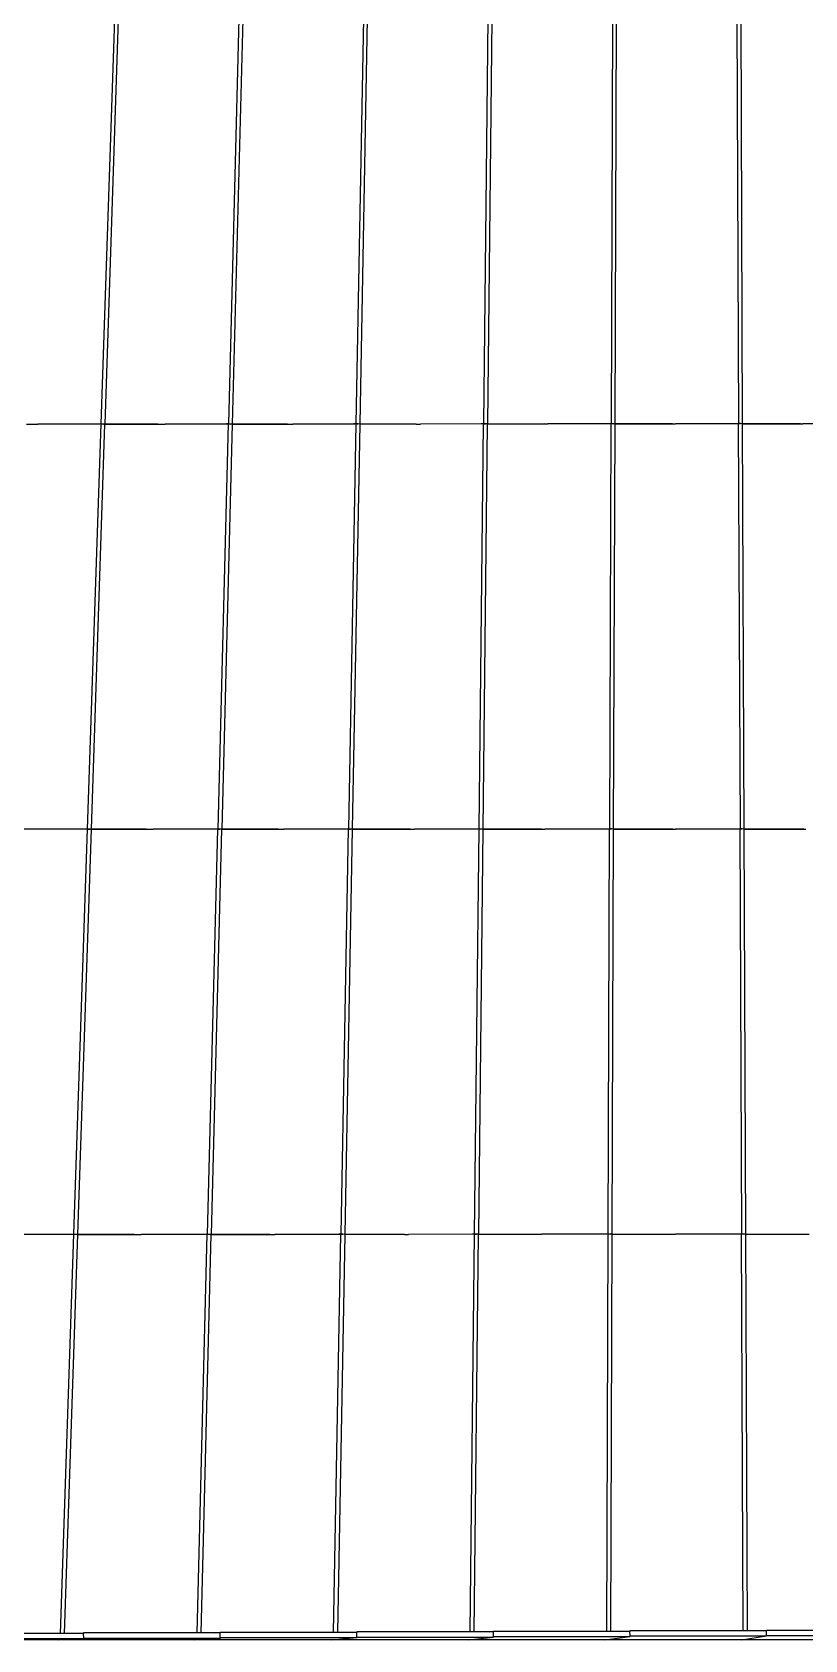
# Model space of a CAD drawing. Extents: x -21493 to 32459, y -48437 to 49697.
# Drawn here: x 1001 to 8608, y -26349 to -10525 of the extents above; entities that cross this region are included whole.
import ezdxf

# ---------------------------------------------------------------- set-up
doc = ezdxf.new("R2010")
doc.units = 0
doc.layers.get('0').update_dxf_attribs({"linetype": 'CONTINUOUS'})
doc.layers.add('SECTIONCUTEDGES', color=7, linetype='CONTINUOUS')

msp = doc.modelspace()

# ---------------------------------------------------------------- linework, layer by layer
for p, q in [((1811, -10393), (1678, -14381)), ((1720, -14383), (1852, -10396)), ((3036, -10392), (2934, -14380)), ((2975, -14382), (3078, -10395)), ((4262, -10391), (4189, -14379)), ((4230, -14381), (4303, -10394)), ((5487, -10391), (5444, -14379)), ((5486, -14381), (5529, -10394)), ((6713, -10390), (6700, -14378)), ((6741, -14380), (6754, -10393)), ((7939, -10389), (7955, -14377)), ((7996, -14379), (7980, -10393)), ((945, -14383), (1057, -14383)), ((1657, -14383), (1057, -14383)), ((1676, -14381), (1544, -18369)), ((1586, -18371), (1718, -14384)), ((1658, -14382), (1657, -14382)), ((1668, -14383), (1657, -14383)), ((1676, -14381), (1658, -14382)), ((1678, -14381), (1676, -14381)), ((1678, -14381), (1706, -14383)), ((1678, -14381), (1678, -14381)), ((1706, -14383), (1678, -14381)), ((1718, -14384), (1706, -14383)), ((1718, -14384), (1720, -14384)), ((1720, -14384), (1718, -14384)), ((1718, -14384), (1718, -14384)), ((1718, -14384), (1718, -14384)), ((2239, -14383), (1720, -14383)), ((1720, -14383), (2239, -14383)), ((1720, -14384), (1720, -14383)), ((1720, -14383), (1720, -14383)), ((2239, -14383), (2312, -14383)), ((2913, -14382), (2312, -14383)), ((2932, -14380), (2829, -18368)), ((2871, -18370), (2974, -14383)), ((2914, -14381), (2913, -14381)), ((2924, -14382), (2913, -14382)), ((2932, -14380), (2914, -14381)), ((2933, -14380), (2932, -14380)), ((2933, -14380), (2934, -14380)), ((2953, -14382), (2933, -14380)), ((2934, -14380), (2953, -14382)), ((2974, -14383), (2953, -14382)), ((2974, -14383), (2975, -14383)), ((2975, -14383), (2974, -14383)), ((2974, -14383), (2974, -14383)), ((2974, -14383), (2974, -14383)), ((3514, -14382), (2975, -14383)), ((2975, -14382), (3514, -14382)), ((2975, -14383), (2975, -14382)), ((2975, -14383), (2975, -14383)), ((3514, -14382), (3568, -14382)), ((4168, -14382), (3568, -14382)), ((4187, -14379), (4114, -18368)), ((4156, -18369), (4229, -14382)), ((4169, -14381), (4168, -14381)), ((4179, -14382), (4168, -14382)), ((4187, -14379), (4169, -14381)), ((4189, -14379), (4187, -14379)), ((4189, -14379), (4209, -14381)), ((4189, -14379), (4189, -14379)), ((4209, -14381), (4189, -14379)), ((4229, -14382), (4209, -14381)), ((4781, -14382), (4229, -14382)), ((4229, -14382), (4230, -14382)), ((4230, -14382), (4229, -14382)), ((4229, -14382), (4229, -14382)), ((4229, -14382), (4229, -14382)), ((4229, -14382), (4229, -14382)), ((4230, -14381), (4781, -14382)), ((4230, -14382), (4230, -14381)), ((4781, -14382), (4823, -14382)), ((5423, -14381), (4823, -14382)), ((5442, -14379), (5399, -18367)), ((5434, -14381), (5423, -14381)), ((5424, -14381), (5423, -14381)), ((5442, -14379), (5424, -14381)), ((5441, -18369), (5484, -14382)), ((5444, -14379), (5442, -14379)), ((5444, -14379), (5464, -14380)), ((5444, -14379), (5444, -14379)), ((5464, -14380), (5444, -14379)), ((5484, -14381), (5464, -14380)), ((6045, -14381), (5484, -14382)), ((5484, -14381), (5486, -14381)), ((5486, -14381), (5484, -14382)), ((5484, -14382), (5484, -14381)), ((5484, -14381), (5484, -14381)), ((5484, -14382), (5484, -14382)), ((5486, -14381), (6045, -14381)), ((5486, -14381), (5486, -14381)), ((6045, -14381), (6078, -14381)), ((6679, -14381), (6078, -14381)), ((6680, -14380), (6679, -14380)), ((6690, -14381), (6679, -14381)), ((6698, -14378), (6680, -14380)), ((6698, -14378), (6685, -18366)), ((6699, -14378), (6698, -14378)), ((6699, -14378), (6700, -14378)), ((6720, -14379), (6699, -14378)), ((6700, -14378), (6720, -14379)), ((6740, -14380), (6720, -14379)), ((6726, -18368), (6740, -14381)), ((6740, -14380), (6741, -14381)), ((6740, -14381), (6740, -14380)), ((6740, -14380), (6740, -14380)), ((7306, -14381), (6740, -14381)), ((6741, -14381), (6740, -14381)), ((6740, -14381), (6740, -14381)), ((6741, -14380), (7306, -14381)), ((6741, -14381), (6741, -14380)), ((7306, -14381), (7334, -14381)), ((7934, -14380), (7334, -14381)), ((7945, -14380), (7934, -14380)), ((7935, -14380), (7934, -14380)), ((7953, -14377), (7935, -14380)), ((7953, -14377), (7970, -18365)), ((7955, -14377), (7953, -14377)), ((7955, -14377), (7975, -14378)), ((7955, -14377), (7955, -14377)), ((7975, -14378), (7955, -14377)), ((7995, -14380), (7975, -14378)), ((8566, -14380), (7995, -14381)), ((7995, -14380), (7996, -14380)), ((7996, -14380), (7995, -14380)), ((7995, -14380), (7995, -14380)), ((7995, -14381), (7995, -14380)), ((7995, -14380), (7995, -14380)), ((8012, -18368), (7995, -14381)), ((7996, -14379), (8566, -14380)), ((7996, -14380), (7996, -14379)), ((8566, -14380), (8589, -14380)), ((9190, -14379), (8589, -14380)), ((1524, -18371), (908, -18371)), ((1542, -18369), (1409, -22357)), ((1452, -22359), (1584, -18372)), ((1542, -18369), (1524, -18370)), ((1524, -18370), (1524, -18370)), ((1534, -18371), (1524, -18371)), ((1543, -18369), (1542, -18369)), ((1543, -18369), (1544, -18369)), ((1573, -18371), (1543, -18369)), ((1544, -18369), (1573, -18371)), ((1584, -18372), (1573, -18371)), ((1584, -18372), (1586, -18372)), ((1586, -18372), (1584, -18372)), ((1584, -18372), (1584, -18372)), ((2123, -18371), (1586, -18371)), ((1586, -18371), (2123, -18371)), ((1586, -18372), (1586, -18371)), ((1586, -18371), (1586, -18371)), ((2123, -18371), (2193, -18371)), ((2809, -18371), (2193, -18371)), ((2827, -18368), (2724, -22356)), ((2767, -22358), (2870, -18371)), ((2810, -18370), (2809, -18370)), ((2819, -18371), (2809, -18371)), ((2827, -18368), (2810, -18370)), ((2829, -18368), (2827, -18368)), ((2829, -18368), (2849, -18370)), ((2829, -18368), (2829, -18368)), ((2849, -18370), (2829, -18368)), ((2870, -18371), (2849, -18370)), ((2870, -18371), (2871, -18371)), ((2871, -18371), (2870, -18371)), ((2870, -18371), (2870, -18371)), ((2870, -18371), (2870, -18371)), ((3427, -18370), (2871, -18371)), ((2871, -18370), (3427, -18370)), ((2871, -18371), (2871, -18370)), ((2871, -18371), (2871, -18371)), ((3427, -18370), (3479, -18370)), ((4094, -18370), (3479, -18370)), ((4112, -18367), (4039, -22356)), ((4082, -22357), (4155, -18370)), ((4095, -18369), (4094, -18369)), ((4104, -18370), (4094, -18370)), ((4112, -18367), (4095, -18369)), ((4114, -18368), (4112, -18367)), ((4114, -18368), (4134, -18369)), ((4114, -18368), (4114, -18368)), ((4134, -18369), (4114, -18368)), ((4155, -18370), (4134, -18369)), ((4724, -18370), (4155, -18370)), ((4155, -18370), (4156, -18370)), ((4156, -18370), (4155, -18370)), ((4155, -18370), (4155, -18370)), ((4155, -18370), (4155, -18370)), ((4155, -18370), (4155, -18370)), ((4156, -18369), (4724, -18370)), ((4156, -18370), (4156, -18369)), ((4724, -18370), (4764, -18370)), ((5379, -18369), (4764, -18370)), ((5397, -18367), (5354, -22355)), ((5389, -18369), (5379, -18369)), ((5380, -18369), (5379, -18369)), ((5397, -18367), (5380, -18369)), ((5399, -18367), (5397, -18367)), ((5397, -22357), (5440, -18370)), ((5399, -18367), (5419, -18368)), ((5399, -18367), (5399, -18367)), ((5419, -18368), (5399, -18367)), ((5440, -18369), (5419, -18368)), ((6017, -18369), (5440, -18370)), ((5440, -18369), (5441, -18369)), ((5441, -18369), (5440, -18370)), ((5440, -18370), (5440, -18369)), ((5440, -18369), (5440, -18369)), ((5440, -18370), (5440, -18370)), ((5441, -18369), (6017, -18369)), ((5441, -18369), (5441, -18369)), ((6017, -18369), (6049, -18369)), ((6664, -18369), (6049, -18369)), ((6665, -18368), (6664, -18369)), ((6675, -18369), (6664, -18369)), ((6682, -18366), (6665, -18368)), ((6682, -18366), (6669, -22354)), ((6684, -18366), (6682, -18366)), ((6684, -18366), (6685, -18366)), ((6705, -18367), (6684, -18366)), ((6685, -18366), (6705, -18367)), ((6725, -18368), (6705, -18367)), ((6712, -22356), (6725, -18370)), ((6725, -18368), (6726, -18369)), ((6725, -18369), (6725, -18368)), ((6725, -18368), (6725, -18368)), ((7308, -18369), (6725, -18370)), ((6726, -18369), (6725, -18369)), ((6725, -18370), (6725, -18369)), ((6726, -18368), (7308, -18369)), ((6726, -18369), (6726, -18368)), ((7308, -18369), (7334, -18369)), ((7950, -18368), (7334, -18369)), ((7968, -18365), (7950, -18368)), ((7960, -18368), (7950, -18368)), ((7950, -18368), (7950, -18368)), ((7968, -18365), (7984, -22354)), ((7969, -18365), (7968, -18365)), ((7969, -18365), (7970, -18365)), ((7990, -18367), (7969, -18365)), ((7970, -18365), (7990, -18367)), ((8010, -18368), (7990, -18367)), ((8597, -18368), (8010, -18369)), ((8010, -18368), (8012, -18368)), ((8012, -18368), (8010, -18368)), ((8010, -18368), (8010, -18368)), ((8010, -18369), (8010, -18368)), ((8010, -18368), (8010, -18368)), ((8027, -22356), (8010, -18369)), ((8012, -18368), (8597, -18368)), ((8012, -18368), (8012, -18368)), ((8597, -18368), (8619, -18368)), ((1390, -22359), (760, -22360)), ((1407, -22357), (1277, -26286)), ((1320, -26286), (1450, -22360)), ((1391, -22358), (1390, -22358)), ((1400, -22359), (1390, -22359)), ((1407, -22357), (1391, -22358)), ((1409, -22357), (1407, -22357)), ((1409, -22357), (1439, -22359)), ((1409, -22357), (1409, -22357)), ((1439, -22359), (1409, -22357)), ((1450, -22360), (1439, -22359)), ((1450, -22360), (1452, -22360)), ((1452, -22360), (1450, -22360)), ((1450, -22360), (1450, -22360)), ((2008, -22359), (1452, -22359)), ((1452, -22359), (2008, -22359)), ((1452, -22360), (1452, -22359)), ((1452, -22359), (1452, -22359)), ((2008, -22359), (2075, -22359)), ((2705, -22359), (2075, -22359)), ((2722, -22356), (2621, -26281)), ((2665, -26281), (2765, -22359)), ((2706, -22358), (2705, -22358)), ((2715, -22359), (2705, -22359)), ((2722, -22356), (2706, -22358)), ((2724, -22356), (2722, -22356)), ((2724, -22356), (2724, -22356)), ((2745, -22358), (2724, -22356)), ((2724, -22356), (2745, -22358)), ((2765, -22359), (2745, -22358)), ((2765, -22359), (2767, -22359)), ((2767, -22359), (2765, -22359)), ((2765, -22359), (2765, -22359)), ((2765, -22359), (2765, -22359)), ((3340, -22358), (2767, -22359)), ((2767, -22358), (3340, -22358)), ((2767, -22359), (2767, -22358)), ((2767, -22359), (2767, -22359)), ((3340, -22358), (3390, -22359)), ((4020, -22358), (3390, -22359)), ((4037, -22356), (3966, -26276)), ((4009, -26276), (4081, -22358)), ((4021, -22357), (4020, -22357)), ((4030, -22358), (4020, -22358)), ((4037, -22356), (4021, -22357)), ((4039, -22356), (4037, -22356)), ((4039, -22356), (4039, -22356)), ((4060, -22357), (4039, -22356)), ((4039, -22356), (4060, -22357)), ((4081, -22358), (4060, -22357)), ((4666, -22358), (4081, -22358)), ((4081, -22358), (4082, -22358)), ((4082, -22358), (4081, -22358)), ((4081, -22358), (4081, -22358)), ((4081, -22358), (4081, -22358)), ((4081, -22358), (4081, -22358)), ((4082, -22357), (4666, -22358)), ((4082, -22358), (4082, -22357)), ((4666, -22358), (4705, -22358)), ((5335, -22357), (4705, -22358)), ((5352, -22355), (5310, -26271)), ((5345, -22357), (5335, -22357)), ((5336, -22357), (5335, -22357)), ((5352, -22355), (5336, -22357)), ((5354, -22355), (5352, -22355)), ((5353, -26271), (5396, -22358)), ((5354, -22355), (5375, -22356)), ((5354, -22355), (5354, -22355)), ((5375, -22356), (5354, -22355)), ((5396, -22357), (5375, -22356)), ((5396, -22357), (5397, -22357)), ((5397, -22357), (5396, -22358)), ((5396, -22358), (5396, -22357)), ((5396, -22357), (5396, -22357)), ((5396, -22358), (5396, -22358)), ((5397, -22357), (6020, -22357)), ((5397, -22357), (5397, -22357)), ((6650, -22357), (6020, -22357)), ((6660, -22357), (6650, -22357)), ((6651, -22357), (6650, -22357)), ((6667, -22354), (6651, -22357)), ((6667, -22354), (6654, -26266)), ((6669, -22354), (6667, -22354)), ((6669, -22354), (6690, -22355)), ((6669, -22354), (6669, -22354)), ((6690, -22355), (6669, -22354)), ((6711, -22356), (6690, -22355)), ((6698, -26266), (6711, -22358)), ((6711, -22357), (6711, -22356)), ((6711, -22357), (6712, -22357)), ((6712, -22357), (6711, -22357)), ((6711, -22358), (6711, -22357)), ((6711, -22357), (6711, -22357)), ((6712, -22356), (7335, -22357)), ((6712, -22357), (6712, -22356)), ((7966, -22356), (7335, -22357)), ((7982, -22353), (7966, -22356)), ((7975, -22356), (7966, -22356)), ((7966, -22356), (7966, -22356)), ((7982, -22353), (7999, -26261)), ((7984, -22354), (7982, -22353)), ((7984, -22354), (8005, -22355)), ((7984, -22354), (7984, -22354)), ((8005, -22355), (7984, -22354)), ((8026, -22356), (8005, -22355)), ((8026, -22356), (8027, -22356)), ((8027, -22356), (8026, -22356)), ((8026, -22356), (8026, -22356)), ((8026, -22357), (8026, -22356)), ((8026, -22356), (8026, -22356)), ((8042, -26261), (8026, -22357)), ((8027, -22356), (8650, -22356)), ((8027, -22356), (8027, -22356)), ((5503, -26271), (5541, -26266)), ((5541, -26266), (5541, -26271)), ((6637, -26266), (5541, -26266)), ((6654, -26266), (6637, -26266)), ((6698, -26266), (6654, -26266)), ((6853, -26266), (6698, -26266)), ((6853, -26266), (6886, -26261)), ((6886, -26266), (6853, -26266)), ((6886, -26261), (6886, -26266)), ((7981, -26261), (6886, -26261)), ((6888, -26310), (6886, -26266)), ((6886, -26266), (6886, -26266)), ((7999, -26261), (7981, -26261)), ((8042, -26261), (7999, -26261)), ((8201, -26261), (8042, -26261)), ((8201, -26261), (8230, -26256)), ((8230, -26261), (8201, -26261)), ((8230, -26256), (8230, -26261)), ((9325, -26256), (8230, -26256)), ((8232, -26305), (8230, -26261)), ((8230, -26261), (8230, -26261)), ((1259, -26286), (507, -26286)), ((507, -26336), (1509, -26336)), ((1277, -26286), (1259, -26286)), ((1259, -26349), (1509, -26336)), ((1320, -26286), (1277, -26286)), ((1437, -26286), (1320, -26286)), ((1437, -26286), (1508, -26281)), ((1508, -26286), (1437, -26286)), ((1508, -26281), (1508, -26286)), ((2604, -26281), (1508, -26281)), ((1509, -26331), (1508, -26286)), ((1508, -26286), (1508, -26286)), ((1509, -26331), (2854, -26331)), ((1509, -26336), (1509, -26331)), ((2621, -26281), (2604, -26281)), ((2604, -26349), (2854, -26331)), ((2665, -26281), (2621, -26281)), ((2797, -26281), (2665, -26281)), ((2797, -26281), (2852, -26276)), ((2852, -26281), (2797, -26281)), ((2852, -26276), (2852, -26281)), ((3948, -26276), (2852, -26276)), ((2853, -26281), (2852, -26281)), ((2853, -26326), (2853, -26281)), ((2853, -26326), (4198, -26326)), ((2854, -26331), (2853, -26326)), ((3966, -26276), (3948, -26276)), ((3949, -26349), (4198, -26326)), ((4009, -26276), (3966, -26276)), ((4152, -26276), (4009, -26276)), ((4152, -26276), (4197, -26271)), ((4197, -26276), (4152, -26276)), ((4197, -26271), (4197, -26276)), ((5293, -26271), (4197, -26271)), ((4198, -26321), (4197, -26276)), ((4197, -26276), (4197, -26276)), ((4198, -26321), (5543, -26321)), ((4198, -26326), (4198, -26321)), ((5310, -26271), (5293, -26271)), ((5293, -26349), (5543, -26321)), ((5353, -26271), (5310, -26271)), ((5503, -26271), (5353, -26271)), ((5541, -26271), (5503, -26271)), ((5542, -26271), (5541, -26271)), ((5543, -26316), (5542, -26271)), ((5543, -26316), (6888, -26316)), ((5543, -26321), (5543, -26316)), ((6638, -26349), (6888, -26316)), ((6888, -26310), (8232, -26310)), ((6888, -26316), (6888, -26310)), ((7983, -26349), (8232, -26310)), ((8232, -26305), (9577, -26305)), ((8232, -26310), (8232, -26305))]:
    msp.add_line(p, q)
at = {"layer": 'SECTIONCUTEDGES'}
for p, q in [((1259, -26349), (342, -26349)), ((2604, -26349), (1259, -26349)), ((3949, -26349), (2604, -26349)), ((5293, -26349), (3949, -26349)), ((6638, -26349), (5293, -26349)), ((7983, -26349), (6638, -26349)), ((9328, -26349), (7983, -26349))]:
    msp.add_line(p, q, dxfattribs=at)

doc.saveas('drawing.dxf')
